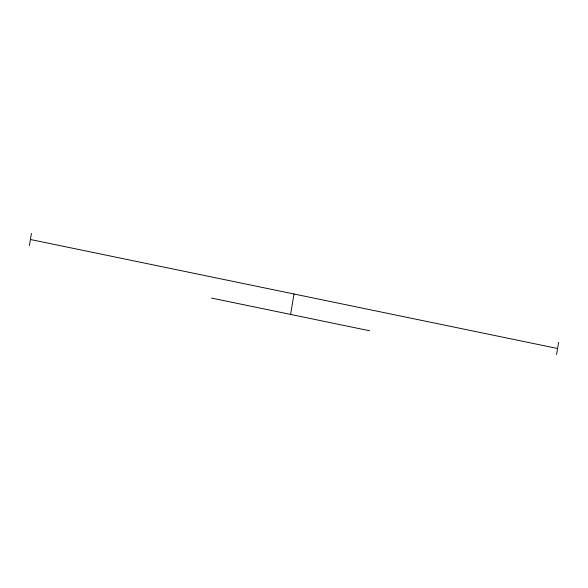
<?xml version="1.0" encoding="UTF-8"?>
<svg xmlns="http://www.w3.org/2000/svg" width="588" height="588" viewBox="0 0 588 588"><rect width="100%" height="100%" fill="white"/><g stroke="black" fill="none" stroke-linecap="round" stroke-linejoin="round"><path stroke-width="0.88" d="M29.4 245.63L31.429 233.37M290.626 314.433L294 294M556.571 354.63L558.6 342.37M30.414 239.5L557.586 348.5M211.548 298.079L369.698 330.779"/></g></svg>
